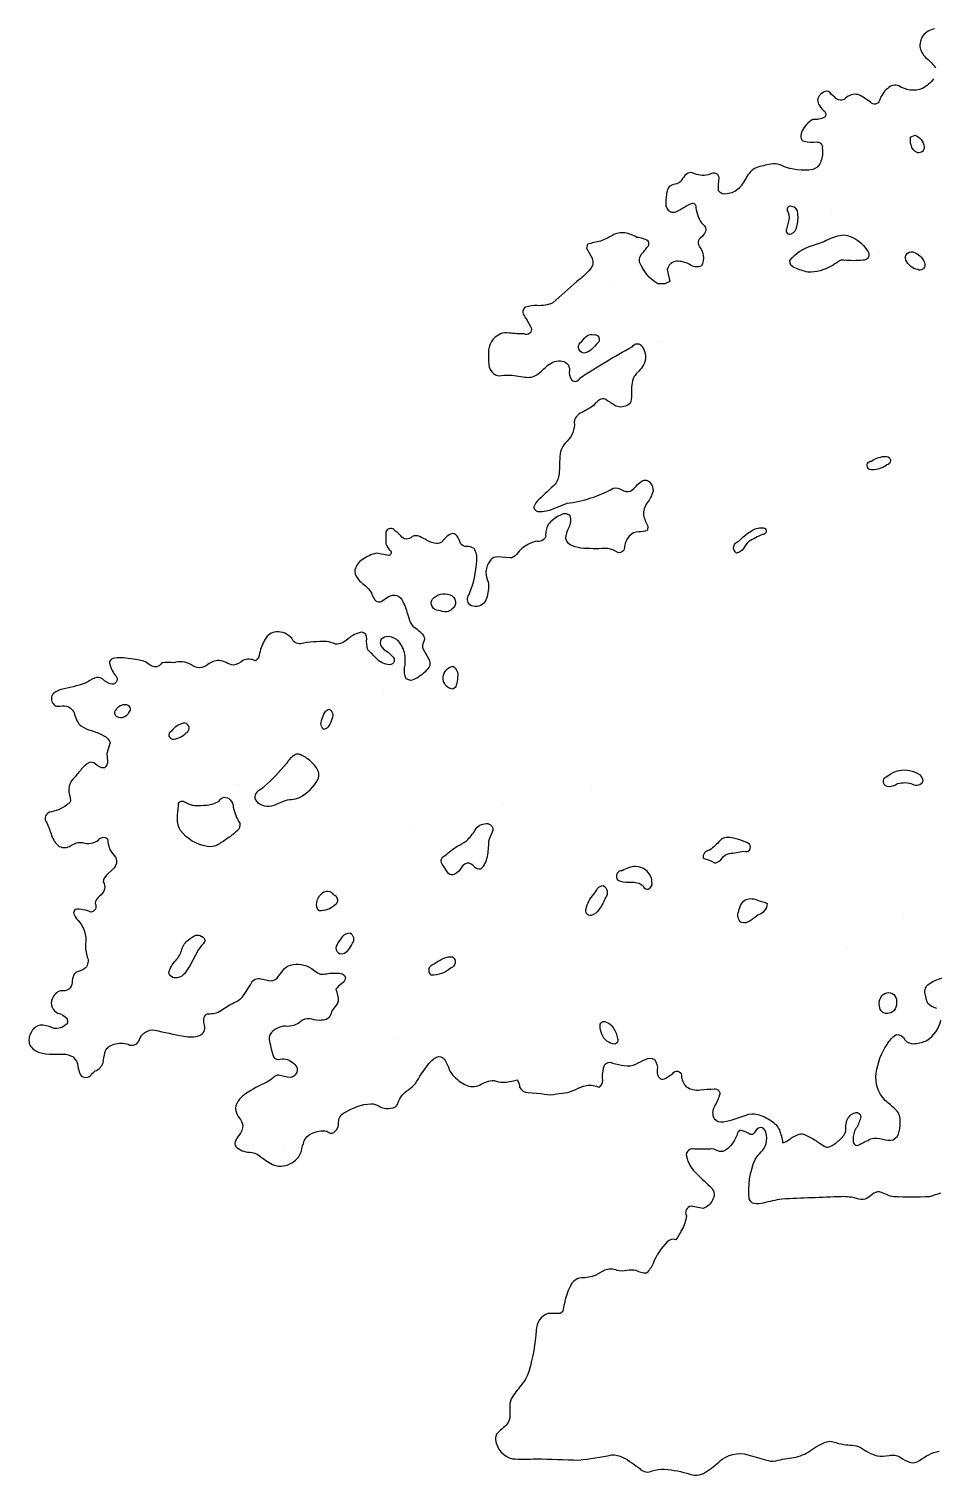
# Model space of a CAD drawing. Header units: inches. Extents: x 0.6 to 17.6, y 1.2 to 10.
# Drawn here: x 0.64 to 4.59, y 1.39 to 7.71 of the extents above; entities that cross this region are included whole.
import ezdxf

# ---------------------------------------------------------------- set-up
doc = ezdxf.new("R2010")
doc.units = ezdxf.units.IN
doc.header["$MEASUREMENT"] = 0
doc.layers.get('0').update_dxf_attribs({"linetype": 'CONTINUOUS'})

msp = doc.modelspace()

# ---------------------------------------------------------------- linework, layer by layer
for p, q in [((4.1453, 6.9158), (4.1453, 6.9158)), ((4.3536, 6.7283), (4.3536, 6.7283)), ((3.1767, 6.5929), (3.1767, 6.5929)), ((3.4058, 6.343), (3.4058, 6.343)), ((2.1872, 4.8223), (2.1872, 4.8223)), ((1.5519, 4.4057), (1.5519, 4.4057)), ((3.0934, 4.3953), (3.0934, 4.3953)), ((2.708, 4.3224), (2.708, 4.3224)), ((2.3122, 4.2182), (2.3122, 4.2182)), ((4.4578, 3.8224), (4.4578, 3.8224)), ((4.2078, 3.687), (4.2078, 3.687)), ((2.2393, 3.2913), (2.2393, 3.2913)), ((1.7498, 2.8226), (1.7498, 2.8226))]:
    msp.add_line(p, q)
for points in [[(4.5932, 7.7074, 0.414912), (4.5307, 7.624, 0.147095), (4.5603, 7.5784, -0.054353), (4.5988, 7.5374, -0.290822)], [(4.59, 7.4892, -0.113987), (4.5411, 7.447, -0.247914), (4.4381, 7.4588, 0.284247), (4.3893, 7.4473, 0.152401), (4.3536, 7.3949, -0.631885), (4.3143, 7.3874), (4.2859, 7.4068, 0.082748), (4.2582, 7.4203, 0.261568), (4.2057, 7.4047, -0.422283), (4.1581, 7.4085, -0.017721), (4.1311, 7.4339, 0.321779), (4.1037, 7.4262, 0.200543), (4.083, 7.3982, 0.126059), (4.0909, 7.3724, 0.130504), (4.1144, 7.3469, -0.426848), (4.1141, 7.322, -0.143408), (4.062, 7.3116, 0.152218), (4.0163, 7.2622, 0.129812), (4.01, 7.234, 0.312907), (4.0246, 7.2164, 0.111817), (4.079, 7.2134, -0.480194), (4.1037, 7.1866, -0.119691), (4.0977, 7.1293, -0.24322), (4.062, 7.0929, -0.138685), (3.9293, 7.1084, 0.151485), (3.8875, 7.1183, 0.024011), (3.8224, 7.1033, 0.189469), (3.7747, 7.0627, -0.042627), (3.7391, 7.0095, -0.148066), (3.6872, 6.9867, -0.34654), (3.65, 7.0001, -0.054205), (3.6531, 7.056, 0.592211), (3.6141, 7.072, -0.175918), (3.5456, 7.0744, 0.383023), (3.51, 7.072, 0.084333), (3.4888, 7.0465, -0.210311), (3.4683, 7.0304, 0.047231), (3.4399, 7.0223, 0.199153), (3.4267, 6.9991, 0.068991), (3.42, 6.9459, 0.292283), (3.439, 6.9088, 0.193858), (3.4639, 6.9081, 0.013927), (3.4987, 6.9271, -0.036585), (3.5346, 6.946, -0.480707), (3.5516, 6.9262, 0.147804), (3.5826, 6.8525, -0.35631), (3.5933, 6.8221, -0.13497), (3.5706, 6.7926, 0.350287), (3.5621, 6.77, 0.133877), (3.5743, 6.7443, -0.15971), (3.5829, 6.7179, -0.18459), (3.576, 6.6717, -0.272956), (3.5221, 6.6786, 0.126955), (3.4666, 6.6919, 0.348158), (3.4267, 6.6554), (3.4371, 6.6033), (3.4162, 6.5929), (3.385, 6.5929, -0.167113), (3.3058, 6.6887, -0.238221), (3.322, 6.7324, 0.027803), (3.3425, 6.7581, 0.335149), (3.3433, 6.7804, 0.112387), (3.294, 6.796, 0.098237), (3.2413, 6.8158, 0.182621), (3.1873, 6.8052, -0.050216), (3.135, 6.7804, 0.018723), (3.0779, 6.7662), (3.0743, 6.7494), (3.0988, 6.7049, -0.28146), (3.0897, 6.658, -0.073762), (3.0309, 6.6033, 0.00871), (2.9267, 6.5096, -0.117795), (2.8587, 6.4982, 0.086427), (2.8072, 6.4914, 0.459162), (2.8024, 6.4527, -0.012224), (2.8322, 6.4008, -0.670372), (2.8017, 6.3742, -0.034375), (2.7363, 6.3784, 0.126558), (2.6976, 6.3742, 0.314311), (2.6455, 6.2909, 0.038959), (2.6464, 6.2416, 0.21844), (2.6686, 6.2006, 0.201993), (2.7029, 6.1924, -0.054922), (2.7494, 6.1941), (2.8046, 6.1857, 0.178221), (2.8569, 6.1954, 0.008664), (2.9054, 6.2372, -0.238352), (2.9679, 6.2555, -0.365218), (2.9996, 6.218, 0.206814), (3.0098, 6.1729, 0.537602), (3.045, 6.1817, -0.021932), (3.2736, 6.3181, -0.605496), (3.3174, 6.3182, -0.28406), (3.3225, 6.2388, -0.075827), (3.3025, 6.2122, 0.036629), (3.2808, 6.1867, 0.123153), (3.2706, 6.1147, -0.065042), (3.2676, 6.0804, -0.279988), (3.2496, 6.0617, -0.265809), (3.1975, 6.0617, 0.030452), (3.1545, 6.0889, 0.261191), (3.1306, 6.087, 0.034961), (3.1038, 6.0617, -0.049611), (3.0528, 6.0312, 0.080639), (3.03, 6.0139, 0.187886), (3.0205, 5.9888, -0.224193), (2.9892, 5.9055, 0.224475), (2.9568, 5.8282, -0.008305), (2.9547, 5.7699, -0.134208), (2.9371, 5.718, -0.003783), (2.8665, 5.652, 0.1199), (2.8435, 5.6181, 0.448106), (2.8656, 5.5987, 0.108642), (2.9275, 5.6099), (2.989, 5.6341, 0.095553), (3.1908, 5.7, -0.225486), (3.2281, 5.6929, 0.249259), (3.2653, 5.6873, 0.072678), (3.2912, 5.7094, -0.062801), (3.3167, 5.732, -0.422344), (3.3516, 5.724, -0.188338), (3.3642, 5.6868, -0.098669), (3.3386, 5.6355, 0.189927), (3.3225, 5.5826, 0.064633), (3.341, 5.5349), (3.3398, 5.5162, -0.129314), (3.3017, 5.5097, 0.225105), (3.2604, 5.49, 0.114527), (3.2392, 5.4472, -0.543769), (3.21, 5.4189, 0.126504), (3.1663, 5.4368, -0.019758), (3.0621, 5.4368, -0.073168), (3.0124, 5.4483, -0.26904), (2.9837, 5.4793, -0.107904), (2.9978, 5.5294, 0.212011), (3.0019, 5.5795, 0.357158), (2.9577, 5.5811, 0.11084), (2.9059, 5.541, 0.13628), (2.8955, 5.4889, -0.372625), (2.8538, 5.4681, 0.098472), (2.7913, 5.4368, 0.041295), (2.7679, 5.4109, -0.237584), (2.7392, 5.3952), (2.6842, 5.4002, 0.196573), (2.6562, 5.3877, 0.123299), (2.6351, 5.3431, 0.130027), (2.6403, 5.3014, -0.130027), (2.6455, 5.2598), (2.6392, 5.2265, -0.149245), (2.6247, 5.1973, -0.375753), (2.5643, 5.191, -0.357249), (2.5605, 5.2355, 0.089749), (2.5942, 5.3846, 0.195682), (2.5826, 5.4359, 0.163723), (2.5504, 5.4455, -0.276714), (2.5239, 5.4586, 0.055611), (2.5086, 5.4904, 0.396365), (2.4789, 5.4993, 0.100522), (2.4427, 5.4663, -0.188192), (2.4187, 5.4583, -0.10624), (2.3768, 5.4722, 0.033289), (2.3455, 5.4888, 0.22869), (2.3122, 5.4889, -0.504022), (2.2623, 5.4918, 0.026813), (2.2319, 5.5195, 0.499207), (2.1976, 5.5097), (2.1976, 5.4889), (2.1976, 5.4577, 0.09981), (2.2185, 5.4258, -0.559027), (2.2081, 5.4056), (2.156, 5.416, 0.088863), (2.0953, 5.3887, 0.202731), (2.0622, 5.3431, 0.173986), (2.0712, 5.3096, 0.073855), (2.0955, 5.2835, -0.091779), (2.1341, 5.2434, 0.087092), (2.1456, 5.2181, 0.426901), (2.179, 5.2058), (2.2091, 5.2264, -0.466999), (2.2715, 5.2055, -0.049781), (2.294, 5.1429), (2.3033, 5.1148), (2.3146, 5.0978, -0.088942), (2.3617, 5.0556, -0.300619), (2.362, 5.0269, 0.262225), (2.3601, 4.9973), (2.3837, 4.9555, -0.278711), (2.3851, 4.9161, -0.091013), (2.3325, 4.8703, -0.094901), (2.3046, 4.8597), (2.286, 4.8677, -0.153754), (2.2792, 4.9159, 0.053375), (2.2819, 4.966, 0.124523), (2.2583, 5.024, 0.232173), (2.2081, 5.0515, 0.211709), (2.1768, 5.0397, 0.319688), (2.1768, 5.0098, 0.106102), (2.2005, 4.9875, -0.098033), (2.2245, 4.9657, -0.785236), (2.213, 4.9287, -0.185829), (2.1548, 4.9567, 0.014869), (2.1184, 4.9943, -0.093572), (2.1138, 5.043, 0.40653), (2.0934, 5.0707, 0.142928), (2.031, 5.041, -0.181223), (1.9767, 5.0181, 0.077169), (1.9373, 5.0306, 0.049703), (1.8247, 5.0205, -0.334246), (1.786, 5.0442, 0.228256), (1.7185, 5.0723, 0.253616), (1.6703, 5.0404, 0.080454), (1.6456, 4.9785, -0.230991), (1.6276, 4.946, 0.22172), (1.5727, 4.9473, -0.150985), (1.5311, 4.9265, -0.038843), (1.5, 4.9377, 0.064971), (1.4686, 4.9473, 0.160667), (1.4202, 4.9296, -0.3769), (1.3457, 4.9294, 0.214756), (1.2707, 4.9369, 0.07354), (1.2186, 4.9369, -0.366702), (1.1795, 4.921, -0.079434), (1.1533, 4.9376, 0.127583), (1.1249, 4.9473, 0.032319), (1.0399, 4.959, 0.087035), (1.0042, 4.9554, 0.336217), (0.9895, 4.9369, 0.081559), (1.0132, 4.8841, -0.770139), (0.9999, 4.8431, -0.130035), (0.959, 4.8668, 0.191412), (0.9346, 4.8727, 0.118894), (0.8957, 4.8536, -0.055383), (0.7916, 4.8238, 0.105876), (0.7453, 4.8035, 0.40424), (0.7457, 4.7577, 0.31399), (0.7644, 4.7474, -0.051826), (0.8018, 4.7477, -0.280461), (0.8374, 4.7115), (0.8491, 4.6824, 0.130587), (0.8671, 4.6599, 0.062445), (0.9116, 4.6405, -0.041934), (0.9573, 4.6227, -0.200531), (0.9927, 4.5884), (0.979, 4.5411), (0.9813, 4.5069, -0.253858), (0.9686, 4.4786, -0.271485), (0.9279, 4.4962, 0.252659), (0.9022, 4.5013, 0.140041), (0.8645, 4.4682, -0.01398), (0.8309, 4.4297, 0.182943), (0.8124, 4.3849, 0.081153), (0.8189, 4.3445, -0.331351), (0.8124, 4.3224, -0.128217), (0.7361, 4.2856, 0.625837), (0.7163, 4.2374, -0.015053), (0.7374, 4.1824, 0.152089), (0.7707, 4.1349, 0.276666), (0.8209, 4.1382, -0.029412), (0.8466, 4.1497, -0.15325), (0.8727, 4.151, 0.226517), (0.9421, 4.162, -0.491294), (0.9808, 4.1674, 0.037184), (0.9895, 4.1245, 0.051099), (1.0106, 4.0952, -0.229765), (1.0207, 4.062, -0.134487), (1.0036, 4.0333), (0.979, 4.0099, 0.199377), (0.9618, 3.9796, -0.22883), (0.9686, 3.9474, -0.157315), (0.9463, 3.9167, 0.204869), (0.927, 3.8849, -0.578759), (0.9082, 3.8474, 0.135685), (0.8391, 3.8592), (0.8327, 3.8433, 0.09477), (0.8526, 3.8108, -0.228821), (0.8853, 3.7079, 0.099047), (0.8929, 3.6511, -0.290935), (0.8853, 3.6037, -0.09527), (0.8525, 3.5876, 0.238906), (0.8332, 3.5725, 0.069496), (0.8264, 3.5393, -0.198502), (0.8124, 3.51, -0.173581), (0.7778, 3.5035, 0.262629), (0.7395, 3.4683, 0.414748), (0.765, 3.4065, -0.125329), (0.805, 3.3822), (0.8068, 3.364, -0.141224), (0.7812, 3.3433, -0.22049), (0.7384, 3.3428, 0.088849), (0.6874, 3.3537, 0.242501), (0.6473, 3.3215, 0.225144), (0.6416, 3.2683, 0.192747), (0.6842, 3.2341, 0.081346), (0.7401, 3.2263, -0.01101), (0.7873, 3.227, -0.138364), (0.8312, 3.2143, -0.176955), (0.8522, 3.1728, 0.040104), (0.8605, 3.1415, 0.287762), (0.8794, 3.126, 0.23522), (0.9058, 3.1317, -0.081092), (0.928, 3.1531, 0.220632), (0.9617, 3.1893, 0.017155), (0.9692, 3.2341, -0.256911), (1.0099, 3.27, -0.15922), (1.0721, 3.2697, 0.503087), (1.1213, 3.2914, -0.345192), (1.1874, 3.3321, 0.009716), (1.3154, 3.305, 0.111728), (1.3832, 3.3076, 0.398554), (1.4047, 3.3533, -0.231818), (1.4089, 3.3987, -0.130474), (1.4291, 3.4035, 0.070066), (1.4576, 3.4078, 0.11072), (1.4858, 3.4235, -0.053742), (1.5418, 3.4556, 0.128364), (1.5785, 3.4874), (1.6061, 3.5292, -0.374661), (1.6457, 3.5574), (1.686, 3.5491, 0.273663), (1.7219, 3.559, 0.021837), (1.7477, 3.5927, -0.182942), (1.7805, 3.6154, -0.22182), (1.8719, 3.601), (1.8981, 3.5824, 0.189128), (1.9249, 3.5761, -0.047144), (1.9843, 3.5812, -0.343743), (2.0206, 3.5621, -0.248448), (2.0041, 3.5341, 0.094913), (1.9789, 3.51, -0.087207), (1.9893, 3.4579, -0.084828), (1.9706, 3.4275, 0.136807), (1.9581, 3.4058, -0.376511), (1.9164, 3.3746, -0.101218), (1.8738, 3.379, 0.217167), (1.8331, 3.3746, -0.164762), (1.7695, 3.3473, 0.163127), (1.729, 3.3433, 0.084979), (1.6982, 3.3218, 0.254254), (1.6873, 3.2913, 0.007986), (1.7029, 3.2236, 0.399353), (1.7279, 3.2035, -0.119834), (1.7596, 3.205, -0.198339), (1.8085, 3.1692, -0.444273), (1.781, 3.1246, -0.050768), (1.729, 3.135, 0.222849), (1.7064, 3.1252, -0.083107), (1.6769, 3.1038, 0.042968), (1.5848, 3.0537, 0.090577), (1.551, 3.0202, 0.186286), (1.5415, 2.9788, 0.113585), (1.5572, 2.9476, -0.11795), (1.5727, 2.9163, -0.158668), (1.5554, 2.8718, 0.043585), (1.5395, 2.8452, 0.303937), (1.5419, 2.823, 0.192187), (1.6016, 2.7982, -0.170069), (1.6446, 2.7826, 0.044568), (1.702, 2.7445, 0.219501), (1.7773, 2.7475, 0.220552), (1.8284, 2.8027, -0.045039), (1.8408, 2.8479, -0.215231), (1.8719, 2.8796, -0.147258), (1.9399, 2.8904, 0.423506), (1.9733, 2.8871, 0.285052), (1.9908, 2.929, -0.309096), (2.0183, 2.9718, -0.122771), (2.1316, 3.0103, -0.124635), (2.1679, 2.999, 0.146791), (2.1976, 2.9892, 0.117019), (2.2391, 2.9964, 0.152764), (2.2506, 3.0148, -0.081437), (2.2681, 3.0468, -0.068402), (2.2974, 3.0719, 0.080178), (2.3262, 3.0978, -0.028769), (2.3818, 3.1814, -0.106028), (2.4187, 3.2136, -0.380584), (2.453, 3.2041, -0.068017), (2.4703, 3.1692, 0.091757), (2.4893, 3.135, 0.094393), (2.5445, 3.0929, 0.241178), (2.607, 3.0916, -0.149959), (2.6704, 3.1115, 0.070803), (2.7088, 3.1039, 0.082845), (2.7689, 3.1143, -0.233738), (2.7809, 3.0829, 0.292695), (2.8194, 3.0597), (2.8755, 3.0549, 0.081166), (2.9302, 3.05, -0.041423), (2.9792, 3.0575, 0.088485), (3.0264, 3.0727, -0.071564), (3.0735, 3.0897, -0.150733), (3.1303, 3.0817, 0.283652), (3.1432, 3.1248, -0.052475), (3.1518, 3.1787, -0.396458), (3.1879, 3.188, 0.033229), (3.2389, 3.1767, 0.138409), (3.2892, 3.1828, -0.014031), (3.3308, 3.2038, -0.268394), (3.3707, 3.2027, -0.204688), (3.3829, 3.1584, 0.295585), (3.3975, 3.1184, 0.262397), (3.4202, 3.1211, -0.033833), (3.4502, 3.1417, -0.704948), (3.4891, 3.135, 0.214628), (3.5094, 3.0845, 0.188605), (3.5709, 3.0706, -0.016138), (3.6315, 3.0745, -0.517153), (3.6558, 3.0517, -0.058486), (3.6328, 2.9983, 0.26716), (3.6308, 2.9455, 0.27086), (3.672, 2.9315, 0.049498), (3.723, 2.9436), (3.7714, 2.9603, -0.143981), (3.8203, 2.9635, -0.084807), (3.8786, 2.9368, -0.13626), (3.9162, 2.8955, -0.071511), (3.93, 2.8392, 0.099503), (3.9652, 2.858, -0.040918), (4.0022, 2.8774, -0.167952), (4.0287, 2.8745, -0.0353), (4.075, 2.8491, 0.017074), (4.1171, 2.822, 0.211139), (4.1383, 2.8232, 0.056153), (4.1719, 2.8461, 0.148519), (4.2049, 2.8866, 0.055429), (4.2067, 2.9083, -0.075949), (4.2111, 2.9364, -0.257072), (4.2472, 2.9707, -0.634048), (4.2703, 2.9475, -0.076809), (4.2507, 2.9012, 0.160584), (4.2391, 2.8538, 0.571357), (4.2606, 2.8283, -0.041674), (4.3162, 2.8561, -0.17145), (4.3682, 2.8552, 0.163274), (4.4126, 2.8529, 0.245836), (4.4396, 2.8885, 0.052171), (4.4441, 2.9376, 0.227222), (4.4214, 2.987, 0.007611), (4.3782, 3.0247, -0.234659), (4.3396, 3.1437, -0.120164), (4.3867, 3.2689, -0.114262), (4.4274, 3.3133, -0.283941), (4.464, 3.2892, 0.236843), (4.5092, 3.2726, 0.094823), (4.5598, 3.2869, 0.210106), (4.6214, 3.3751, 0.106624)], [(4.5203, 7.1658, -0.252799), (4.4917, 7.2004, -0.124452), (4.4894, 7.2339), (4.5073, 7.2428, -0.292649), (4.5492, 7.1923, -0.46338), (4.5203, 7.1658)], [(3.9683, 6.8116, 0.25714), (3.9924, 6.8435, 0.102636), (3.9964, 6.9002, 0.39471), (3.9693, 6.932, 0.611867), (3.9509, 6.915, -0.13574), (3.9579, 6.8724), (3.9468, 6.8328, 0.648505), (3.9683, 6.8116)], [(4.0412, 6.645, -0.073488), (3.984, 6.6639, -0.387791), (3.962, 6.695, -0.169454), (4.0615, 6.7603, 0.036264), (4.1292, 6.7874, -0.083987), (4.198, 6.8076, -0.228401), (4.3036, 6.7336, -0.617962), (4.2816, 6.6969, -0.060508), (4.1974, 6.6971, 0.205801), (4.1741, 6.6909, -0.047727), (4.1426, 6.671, -0.14639), (4.0412, 6.645)], [(4.5203, 6.6554, -0.235301), (4.4682, 6.6971, -0.692859), (4.5064, 6.7302, -0.251968), (4.5522, 6.6782, -0.579521), (4.5203, 6.6554)], [(3.0621, 6.2909, -0.758347), (3.054, 6.3413, -0.114459), (3.0776, 6.3675, -0.151954), (3.1039, 6.3711, -0.754117), (3.1229, 6.3349, -0.021247), (3.096, 6.3066, -0.171093), (3.0621, 6.2909)], [(4.3224, 5.7805, -1.075457), (4.3181, 5.819, -0.147181), (4.3846, 5.8394, -0.887115), (4.3851, 5.8017, -0.155986), (4.3224, 5.7805)], [(3.7287, 5.416, -0.651081), (3.7395, 5.4687, -0.066728), (3.7925, 5.5129, -0.175907), (3.8429, 5.5274, -1.135861), (3.8421, 5.4984, 0.022017), (3.7824, 5.4669, 0.042924), (3.759, 5.4366, -0.212142), (3.7287, 5.416)], [(2.4268, 5.166, -0.581758), (2.4004, 5.2148, -0.324772), (2.4777, 5.2338, -0.645445), (2.4855, 5.171, -0.141701), (2.464, 5.16, -0.068909), (2.4268, 5.166)], [(2.4893, 4.8223, -0.407672), (2.4476, 4.8744, -0.324322), (2.49, 4.9223, -0.324266), (2.5103, 4.875, -0.078017), (2.5049, 4.8396, -0.265812), (2.4893, 4.8223)], [(1.0311, 4.6973, -0.584977), (1.0185, 4.7316, -0.303854), (1.0625, 4.755, -0.578998), (1.0751, 4.7207, -0.346401), (1.0311, 4.6973)], [(1.9268, 4.6453, -0.363993), (1.9179, 4.6889, -0.075056), (1.9303, 4.7199, -0.234811), (1.9482, 4.7339, -0.457282), (1.9622, 4.6945, -0.084317), (1.9476, 4.6617, -0.193961), (1.9268, 4.6453)], [(1.2707, 4.6036, 0.185499), (1.3315, 4.6372, 0.752999), (1.3125, 4.6731, 0.16745), (1.2605, 4.638, 0.921453), (1.2707, 4.6036)], [(1.6665, 4.312, 0.146173), (1.7093, 4.3147, 0.040466), (1.7498, 4.3328, -0.089942), (1.7852, 4.3401, 0.102875), (1.8201, 4.3482, 0.146898), (1.9013, 4.4287, 0.256647), (1.894, 4.4779, 0.097501), (1.8527, 4.5191, 0.064085), (1.8225, 4.5357, 0.185905), (1.8006, 4.5355, 0.10594), (1.7631, 4.4973, -0.037412), (1.666, 4.3958, -0.049436), (1.6385, 4.3758, 0.251824), (1.6248, 4.3536, 0.237001), (1.6372, 4.3268, 0.117513), (1.6665, 4.312)], [(4.3953, 4.3953, -0.864869), (4.3852, 4.4402, -0.30977), (4.5187, 4.4549, -0.269885), (4.5435, 4.4192, -0.46682), (4.4994, 4.4057, 0.15484), (4.4325, 4.4076, -0.138711), (4.3953, 4.3953)], [(1.4165, 4.1349, -0.192139), (1.3003, 4.2036, -0.135373), (1.287, 4.2579, -0.031786), (1.2915, 4.312, -0.704017), (1.317, 4.3299), (1.3384, 4.3196, 0.102139), (1.3609, 4.3135, 0.029231), (1.4164, 4.3154, 0.121999), (1.4686, 4.3328, -0.570194), (1.5166, 4.3381, -0.198746), (1.5309, 4.3058, 0.089833), (1.5588, 4.2367, -0.308668), (1.5467, 4.2019, -0.05254), (1.5075, 4.1713, -0.020126), (1.4647, 4.1428, -0.196939), (1.4165, 4.1349)], [(2.4893, 4.0099, -0.29902), (2.4667, 4.0218), (2.4476, 4.0516, -0.613774), (2.4569, 4.0945, -0.053738), (2.5116, 4.137, 0.042838), (2.5495, 4.1591, 0.064467), (2.5879, 4.2065, -0.268266), (2.6354, 4.2343, -0.604259), (2.6616, 4.1973, 0.051979), (2.6455, 4.1557, -0.049859), (2.6396, 4.0912, -0.173334), (2.6109, 4.0356, -0.304934), (2.5835, 4.0465, 0.216601), (2.5518, 4.062, 0.168201), (2.5212, 4.0343, -0.217111), (2.4893, 4.0099)], [(3.635, 4.062, 0.175878), (3.6662, 4.0832, -0.186007), (3.6975, 4.1037, 0.041112), (3.7599, 4.1141, 0.826529), (3.7857, 4.1448, 0.086672), (3.707, 4.1719, 0.111544), (3.6771, 4.1725, 0.123037), (3.6576, 4.1611, -0.056479), (3.6112, 4.1184, 0.41238), (3.5829, 4.0828), (3.6141, 4.0724), (3.635, 4.062)], [(3.3433, 3.9474, 0.36624), (3.3594, 3.9809, 0.225611), (3.3324, 4.0308, 0.151879), (3.2882, 4.0473, 0.106747), (3.2293, 4.0285, 0.662306), (3.21, 3.9876, 0.112948), (3.26, 3.9787, -0.07331), (3.3036, 3.9735), (3.3211, 3.9624, 0.370572), (3.3433, 3.9474)], [(1.906, 3.8537, -0.321795), (1.8958, 3.89, -0.198496), (1.9202, 3.932, -0.444408), (1.9672, 3.9246, -0.640942), (1.9738, 3.8772, -0.186812), (1.906, 3.8537)], [(3.0934, 3.8329, -0.574676), (3.0719, 3.8622, -0.127174), (3.1051, 3.9254, 0.044282), (3.1223, 3.951, -0.228087), (3.1464, 3.9636, -0.47435), (3.1564, 3.9113, -0.075138), (3.1293, 3.8597, -0.180708), (3.0934, 3.8329)], [(3.7495, 3.8016, -0.312657), (3.7384, 3.8512, -0.079592), (3.7509, 3.8838, -0.175846), (3.7712, 3.9022, -0.229528), (3.8232, 3.8981, -0.064403), (3.8634, 3.8846, -0.318006), (3.8214, 3.8341, -0.03217), (3.7883, 3.8093, -0.211724), (3.7495, 3.8016)], [(1.2915, 3.5621, -0.42807), (1.2497, 3.5805, -0.172301), (1.2803, 3.6359, 0.103936), (1.3054, 3.6829, -0.153736), (1.3344, 3.7268, -0.046588), (1.3676, 3.7464, -0.237187), (1.3913, 3.7415, -0.447766), (1.4053, 3.7173, 0.018235), (1.3793, 3.684), (1.341, 3.6131, -0.047662), (1.317, 3.5783, -0.170609), (1.2915, 3.5621)], [(2.0102, 3.6662, 0.170052), (2.0325, 3.681, 0.076645), (2.0508, 3.7112, 0.491521), (2.0417, 3.7551, 0.229263), (2.0069, 3.7391, 0.058577), (1.9839, 3.7053, 0.726268), (2.0102, 3.6662)], [(2.3955, 3.5725, -0.631589), (2.4084, 3.6211, -0.067881), (2.4505, 3.646, -0.143195), (2.489, 3.6522, -0.627988), (2.4799, 3.6026, -0.202495), (2.3955, 3.5725)], [(4.6036, 3.4267, -0.147887), (4.5653, 3.4484, -0.083399), (4.5523, 3.4962, -0.300886), (4.5752, 3.537, -0.118921), (4.6768, 3.5691, -0.018702)], [(4.3953, 3.4058, -0.506846), (4.3536, 3.4371, -0.184594), (4.3587, 3.474, -0.226805), (4.3857, 3.4952, -0.482706), (4.428, 3.459, -0.148651), (4.4216, 3.4242, -0.262279), (4.3953, 3.4058)], [(3.1975, 3.2704, -0.29272), (3.1408, 3.3139, -0.114149), (3.1329, 3.3508, -0.362887), (3.1464, 3.3699, -0.252778), (3.1911, 3.3402, -0.105484), (3.2093, 3.2949, -0.433997), (3.1975, 3.2704)], [(4.6202, 2.6198, -0.021315), (4.5723, 2.6038, -0.029993), (4.4161, 2.6038, -0.105425), (4.3848, 2.6127, 0.069327), (4.3536, 2.6247, 0.217255), (4.3215, 2.613, -0.094181), (4.2911, 2.5934, -0.176075), (4.255, 2.5954, 0.079438), (4.187, 2.6038, 0.001548), (3.9266, 2.5934, 0.025586), (3.8459, 2.5755, -0.09487), (3.8072, 2.5735, -0.301002), (3.7849, 2.5944, -0.133356), (3.8103, 2.7661, -0.051019), (3.8367, 2.7992, 0.120728), (3.8579, 2.8347, 0.144723), (3.8567, 2.8857, 0.358306), (3.8329, 2.9059, 0.24386), (3.8072, 2.8847, -0.516339), (3.7835, 2.8798, 0.108095), (3.744, 2.8943, 0.194561), (3.7323, 2.8766, -0.069518), (3.7079, 2.833, -0.167924), (3.6689, 2.8014, -0.1736), (3.6405, 2.8069, 0.160349), (3.6141, 2.8121, -0.031792), (3.5449, 2.8119, 0.556168), (3.51, 2.7809, 0.1461), (3.5552, 2.7037, 0.006369), (3.6207, 2.6415, -0.31364), (3.6243, 2.589, -0.200912), (3.5829, 2.5518), (3.5308, 2.5622, 0.521775), (3.51, 2.5205, -0.10698), (3.4891, 2.458, -0.052024), (3.4637, 2.4151, 0.354466), (3.4267, 2.4059, 0.105468), (3.3642, 2.3122, -0.105954), (3.3356, 2.2697, -0.149312), (3.2913, 2.281, 0.112916), (3.2496, 2.281, -0.112916), (3.2079, 2.281, 0.185834), (3.1522, 2.2825), (3.1142, 2.2601, -0.109362), (3.0517, 2.2497, 0.266683), (3.0032, 2.2137, 0.066193), (2.9788, 2.1456, 0.021584), (2.9724, 2.1105, -0.257566), (2.958, 2.0935, 0.010508), (2.9059, 2.0935, 0.321986), (2.8538, 2.0206, -0.055537), (2.8226, 1.8435, -0.106312), (2.7925, 1.7853, 0.018683), (2.7497, 1.729, 0.145181), (2.7383, 1.6888), (2.7392, 1.6456, -0.244431), (2.7116, 1.5953, 0.034567), (2.6859, 1.572, 0.227547), (2.6767, 1.5415, 0.316576), (2.7497, 1.4582, 0.035112), (2.8538, 1.4582, 0.001189), (3.0408, 1.4527, 0.021694), (3.1829, 1.4749, -0.139257), (3.2328, 1.4645, -0.044965), (3.3076, 1.414, 0.321786), (3.3607, 1.4053, -0.083889), (3.4146, 1.4125, -0.065959), (3.5256, 1.3906, 0.241142), (3.6023, 1.4051, 0.027388), (3.667, 1.4572, -0.252859), (3.7951, 1.4707), (3.8553, 1.4531, 0.116936), (3.9013, 1.4491, -0.044892), (3.9792, 1.4634, 0.116717), (4.0525, 1.4949, -0.073563), (4.1231, 1.5327, -0.159863), (4.1514, 1.5325, 0.036313), (4.1974, 1.5206, 0.021504), (4.234, 1.5177, -0.108725), (4.2691, 1.5087, 0.080403), (4.3435, 1.4706, 0.081421), (4.3951, 1.4732, -0.199595), (4.4444, 1.4648, 0.096471), (4.4856, 1.4433, 0.234787), (4.5288, 1.4501, -0.128028), (4.6145, 1.4913, -0.503225)]]:
    msp.add_lwpolyline(points, format="xyb")

doc.saveas('drawing.dxf')
